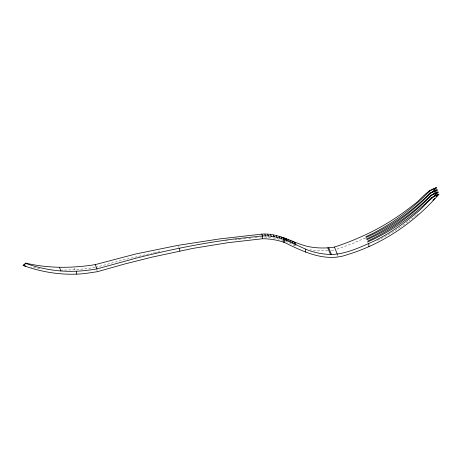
<?xml version="1.0" encoding="UTF-8"?>
<svg xmlns="http://www.w3.org/2000/svg" width="462" height="462" viewBox="0 0 462 462"><rect width="100%" height="100%" fill="white"/><g stroke="black" fill="none" stroke-linecap="round" stroke-linejoin="round"><path stroke-width="0.35" stroke-dasharray="2.31 1.73" d="M365.39 237.895L353.753 242.995L336.18 249.445M95.709 267.4L122.909 259.996L149.74 253.73M150.947 253.471L152.079 253.24M153.309 252.985L154.637 252.714M155.307 252.575L157.299 252.171M157.964 252.033L159.962 251.623M95.022 267.51L77.235 269.687L61.613 270.154M331.352 250.358L334.217 249.977M225.785 240.968L227.171 240.794M243.797 238.802L246.535 238.484M234.812 239.824L237.589 239.507M238.288 239.432L241.066 239.114M254.955 237.624L257.732 237.341M260.504 237.058L261.896 236.919A66.476 65.304 -22.3 0 1 272.268 237.757M248.7 238.248L252.177 237.901M327.783 250.664L317.146 250.641L310.187 249.838M39.888 268.607L31.416 267.215M283.021 240.413L281.04 239.766A66.476 65.304 -22.3 0 0 272.955 237.866M285.545 241.297L292.111 244.098M295.663 245.726L292.625 244.352M367.024 241.88L367.319 242.602M337.081 255.18L337.624 256.502M293.641 244.854L294.121 246.027M96.714 269.848L97.465 271.685M366.031 237.895L366.129 239.703M178.482 245.975L178.563 247.384M74.804 268.029L74.902 269.791M418.15 213.791A212.306 208.916 -9.1 0 1 417.047 214.703M416.493 215.153A212.306 208.916 -9.1 0 1 409.159 220.871M408.01 221.725A212.306 208.916 -9.1 0 1 400.981 226.669M400.387 227.073A212.306 208.916 -9.1 0 1 376.212 241.066"/><path stroke-width="0.69" d="M284.419 242.446L281.78 241.58A66.476 65.304 -22.3 0 0 262.635 238.733L227.957 242.706L193.047 248.365L151.842 257.167L124.561 264.033L97.465 271.685L85.193 273.504C64.235 275.779 42.862 272.644 23.1 265.448L25.751 263.103C44.606 267.642 64.201 268.185 83.431 266.193A170.432 167.521 -19.3 0 0 92.111 265.113L95.247 264.616L135.967 253.938L177.575 245.42L219.56 238.929L261.74 234.118C278.315 232.779 292.163 242.625 307.553 246.425C316.251 248.25 325.265 248.469 334.061 247.164C346.8 243.139 359.193 237.936 371.194 232.045C385.799 224.711 399.636 215.875 412.427 205.7L412.739 205.434C420.992 200.006 426.322 190.419 436.232 187.751L429.331 191.262L427.414 193.301A209.465 205.047 -33.7 0 1 371.558 234.026L365.962 236.694L366.262 237.416L371.887 234.84A209.465 206.121 -9.1 0 0 428.101 194.976L430.03 192.966L437.046 189.743L437.196 190.107L430.22 193.439L428.303 195.478A209.465 205.047 -33.7 0 1 372.447 236.203L366.851 238.866L367.151 239.593L372.782 237.012A209.465 206.121 -9.1 0 0 428.99 197.153L430.919 195.143L437.936 191.915L438.086 192.279L431.11 195.611L429.192 197.649A209.465 205.047 -33.7 0 1 373.336 238.375L367.74 241.043L368.041 241.765L373.671 239.189A209.465 206.121 -9.1 0 0 429.879 199.324L431.808 197.314L438.9 194.271C414.761 222.118 383.125 243.774 347.753 254.516L347.638 254.556C325.831 262.63 303.771 251.946 284.419 242.446L284.505 239.507L283.755 237.676M438.9 194.271C429.146 197.707 424.11 207.484 415.967 213.323L415.656 213.606C403.187 224.266 389.46 233.46 374.769 240.783C361.076 246.835 346.875 253.927 331.693 254.504C324.07 254.429 316.482 253.026 309.257 250.595C293.988 244.681 279.718 234.621 262.48 235.932L234.35 238.998C201.455 243.197 168.93 249.913 136.787 257.981L97.003 268.907L93.873 269.421A170.432 167.313 -25.1 0 1 85.21 270.53C65.234 272.794 44.826 270.212 25.907 263.49L25.751 263.103M433.824 190.159L436.232 187.751M25.907 263.49L23.1 265.448L25.855 266.066M284.656 237.965L285.418 239.807M429.14 190.794L429.331 191.262M430.03 192.966L430.22 193.439M430.919 195.143L431.11 195.611M431.808 197.314L431.999 197.788M334.43 247.124L337.393 254.371M328.707 247.765L331.468 254.51M327.772 247.851L330.492 254.498M294.918 242.273L295.934 244.75M293.716 241.69L294.681 244.052M291.932 240.841L292.839 243.064M290.136 240.044L290.991 242.146M288.328 239.316L289.143 241.314M286.509 238.623L287.295 240.54M285.458 238.242L286.226 240.125M282.854 237.393L283.593 239.206L283.766 242.227M280.988 236.85L281.728 238.663M279.123 236.307L279.862 238.115M276.311 235.643L277.05 237.456M273.469 235.1L274.209 236.914M270.605 234.673L271.35 236.486M267.729 234.367L268.468 236.18M264.836 234.182L265.581 235.99M261.821 234.107L262.56 235.92M95.247 264.616L97.003 268.907M59.442 267.325L60.949 270.998M368.78 243.578L368.947 246.593M305.405 249.162L305.573 252.183M262.48 235.932L262.635 238.733M179.631 248.169L179.787 250.993M76.519 271.206L76.68 274.139M436.307 187.93A212.306 207.825 -33.7 0 1 431.918 192.671M437.046 189.743A212.306 208.916 -9.1 0 1 436.082 190.794M437.196 190.107A212.306 207.825 -33.7 0 1 432.807 194.843M437.936 191.921A212.306 208.916 -9.1 0 1 436.971 192.966M435.504 194.525A212.306 208.916 -9.1 0 1 434.517 195.559M438.086 192.279A212.306 207.825 -33.7 0 1 434.193 196.5M438.825 194.092A212.306 208.916 -9.1 0 1 436.394 196.702M434.909 198.25A212.306 208.916 -9.1 0 1 432.911 200.289"/></g></svg>
